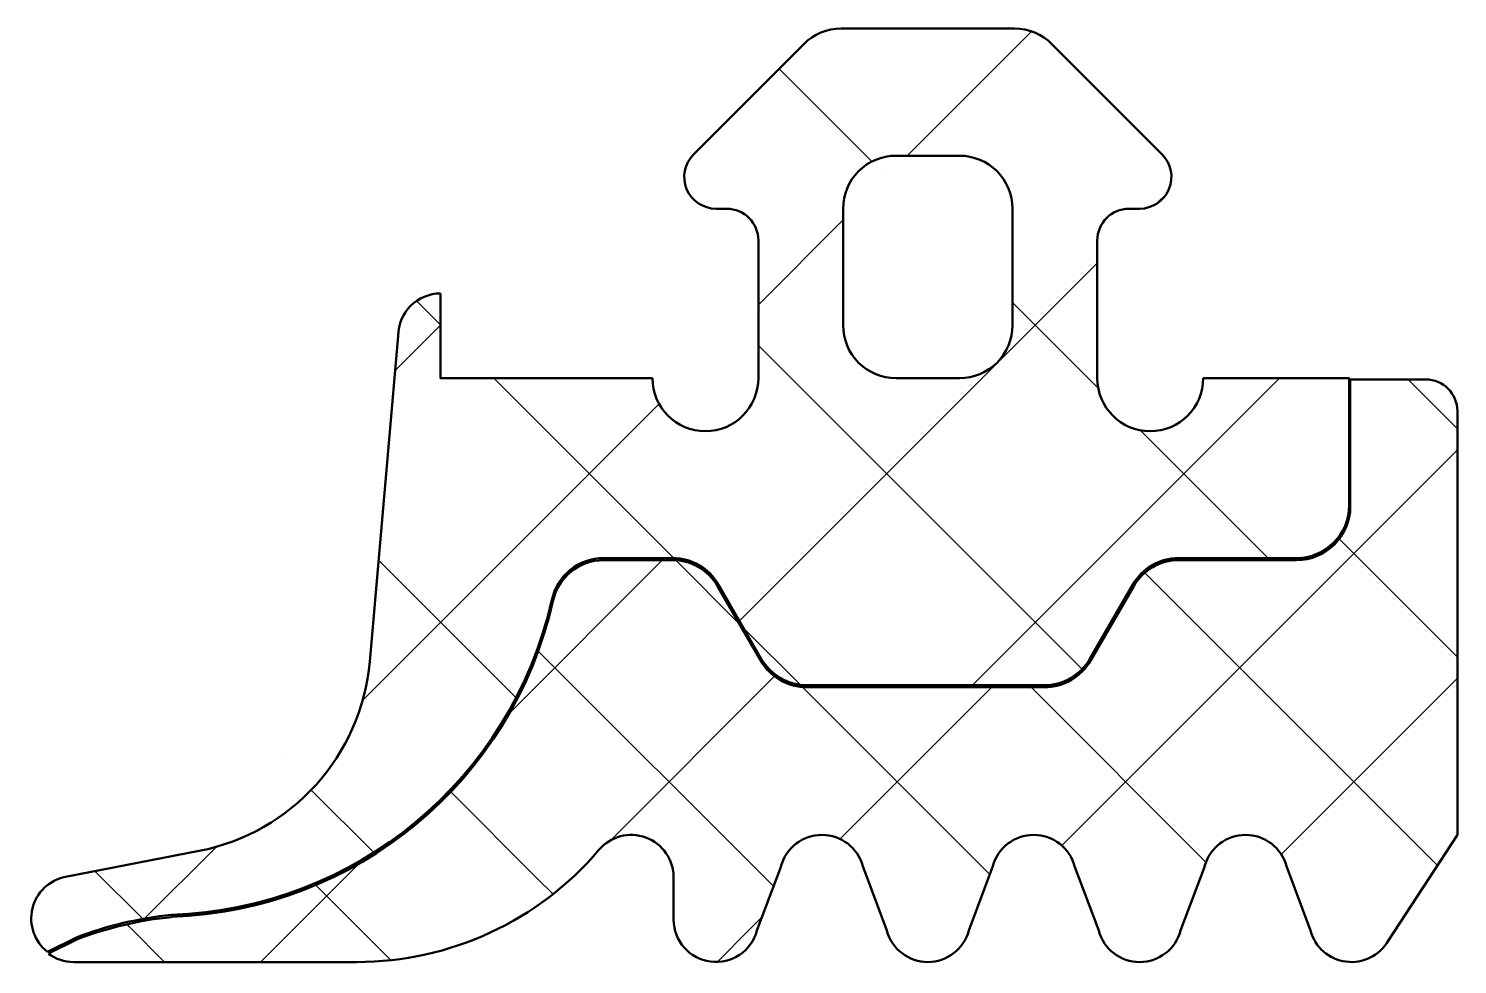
# Model space of a CAD drawing. Extents: x -3.9 to 9.6, y -6 to 2.8.
import ezdxf

# ---------------------------------------------------------------- set-up
doc = ezdxf.new("R2010")
doc.units = 0
for name, color, linetype, lineweight in [('0S-Alu contour', 7, 'Continuous', 50), ('0S-EPDM contour', 22, 'Continuous', 50), ('0S-EPDM hatch', 25, 'Continuous', 25), ('0S-PT contour', 91, 'Continuous', 50), ('0S-PT hatch', 103, 'Continuous', 25)]:
    doc.layers.add(name, color=color, linetype=linetype, lineweight=lineweight)

# ---------------------------------------------------------------- blocks, each defined once
blk = doc.blocks.new('284321__823FD014_8C18_4DDF_A635_0FCF64B9684A_')
at = {"layer": '0S-EPDM hatch'}
h = blk.add_hatch(dxfattribs=at)
h.set_pattern_fill('ANSI37', color=256, scale=0.625, angle=90, style=0)
edge = h.paths.add_edge_path()
edge.add_line((3, 0.8), (3, -0.5))
edge.add_ellipse((2.5, -0.5), major_axis=(-0.5, 0), ratio=1, start_angle=0, end_angle=180, ccw=False)
edge.add_line((2, -0.5), (0, -0.5))
edge.add_line((0, -0.5), (0, 0.3))
edge.add_arc((0, -0.1), 0.4, 90.0001, 179.9994)
edge.add_line((-0.4, -0.1), (-0.669, -3.173))
edge.add_ellipse((-2.662, -2.999), major_axis=(-2, 0), ratio=1, start_angle=101.0025, end_angle=174.9918, ccw=False)
edge.add_line((-2.28, -4.962), (-3.541, -5.207))
edge.add_arc((-3.465, -5.6), 0.4, 101.0106, 232.0139)
edge.add_line((-3.711, -5.915), (-3.438, -5.778))
edge.add_ellipse((-2.206, -8.979), major_axis=(-3.429, 0), ratio=1, start_angle=275.6011, end_angle=291.0537, ccw=False)
edge.add_arc((-2.667, -1.757), 3.81, 271.8995, 347.3401)
edge.add_ellipse((1.539, -2.698), major_axis=(-0.5, 0), ratio=1, start_angle=270, end_angle=347.8734, ccw=False)
edge.add_line((1.539, -2.198), (2.191, -2.198))
edge.add_ellipse((2.191, -2.698), major_axis=(-0.5, 0), ratio=1, start_angle=210, end_angle=270, ccw=False)
edge.add_line((2.624, -2.448), (3.028, -3.148))
edge.add_arc((3.461, -2.898), 0.5, 210, 270)
edge.add_line((3.461, -3.398), (5.698, -3.398))
edge.add_arc((5.698, -2.898), 0.5, 270, 330)
edge.add_line((6.131, -3.148), (6.535, -2.448))
edge.add_ellipse((6.968, -2.698), major_axis=(-0.5, 0), ratio=1, start_angle=270, end_angle=330, ccw=False)
edge.add_line((6.968, -2.198), (8.079, -2.198))
edge.add_arc((8.079, -1.698), 0.5, 270, 360)
edge.add_line((8.579, -1.698), (8.579, -0.5))
edge.add_line((8.579, -0.5), (7.2, -0.5))
edge.add_ellipse((6.7, -0.5), major_axis=(-0.5, 0), ratio=1, start_angle=-0.0006, end_angle=179.9994, ccw=False)
edge.add_line((6.2, -0.5), (6.2, 0.8))
edge.add_ellipse((6.5, 0.8), major_axis=(-0.3, 0), ratio=1, start_angle=270, end_angle=360, ccw=False)
edge.add_line((6.5, 1.1), (6.6, 1.1))
edge.add_arc((6.6, 1.4), 0.3, 269.9999, 404.9427)
edge.add_line((6.812, 1.612), (5.772, 2.653))
edge.add_arc((5.418, 2.3), 0.5, 44.9723, 90)
edge.add_line((5.418, 2.8), (3.782, 2.8))
edge.add_arc((3.782, 2.3), 0.5, 90, 135.0202)
edge.add_line((3.428, 2.653), (2.388, 1.612))
edge.add_arc((2.6, 1.4), 0.3, 135.0369, 269.9945)
edge.add_line((2.6, 1.1), (2.7, 1.1))
edge.add_ellipse((2.7, 0.8), major_axis=(-0.3, 0), ratio=1, start_angle=180, end_angle=270, ccw=False)
edge = h.paths.add_edge_path()
edge.add_line((4.9, -0.5), (4.3, -0.5))
edge.add_ellipse((4.3, 0), major_axis=(-0.5, 0), ratio=1, start_angle=-0.0011, end_angle=90.0011, ccw=False)
edge.add_line((3.8, 0), (3.8, 1.1))
edge.add_ellipse((4.3, 1.1), major_axis=(-0.5, 0), ratio=1, start_angle=-90.0021, end_angle=0.0021, ccw=False)
edge.add_line((4.3, 1.6), (4.9, 1.6))
edge.add_ellipse((4.9, 1.1), major_axis=(-0.5, 0), ratio=1, start_angle=179.9979, end_angle=270.0021, ccw=False)
edge.add_line((5.4, 1.1), (5.4, 0))
edge.add_ellipse((4.9, 0), major_axis=(-0.5, 0), ratio=1, start_angle=89.9989, end_angle=180.0011, ccw=False)
at = {"layer": '0S-Alu contour', "color": 7}
for points in [[(4.3, 1.6), (4.9, 1.6)], [(3.8, 0), (3.8, 1.1)], [(5.4, 1.1), (5.4, 0)], [(4.9, -0.5), (4.3, -0.5)]]:
    blk.add_lwpolyline(points, dxfattribs=at)
at = {"layer": '0S-Alu contour', "color": 7, "extrusion": (0, 0, -1)}
for centre, start, end in [((-4.3, 1.1), 359.9979, 90.0021), ((-4.9, 1.1), 89.9979, 180.0021), ((-4.3, 0), 269.9989, 0.0011), ((-4.9, 0), 179.9989, 270.0011)]:
    blk.add_arc(centre, 0.5, start, end, dxfattribs=at)
at = {"layer": '0S-EPDM contour', "color": 7}
for points in [[(5.418, 2.8), (3.782, 2.8)], [(3.428, 2.653), (2.388, 1.612)], [(6.812, 1.612), (5.772, 2.653)], [(2.6, 1.1), (2.7, 1.1)], [(6.5, 1.1), (6.6, 1.1)], [(3, 0.8), (3, -0.5)], [(6.2, -0.5), (6.2, 0.8)], [(2, -0.5), (0, -0.5), (0, 0.3)], [(-0.4, -0.1), (-0.669, -3.173)], [(8.579, -1.698), (8.579, -0.5), (7.2, -0.5)], [(1.539, -2.198), (2.191, -2.198)], [(6.968, -2.198), (8.079, -2.198)], [(2.624, -2.448), (3.028, -3.148)], [(6.131, -3.148), (6.535, -2.448)], [(3.461, -3.398), (5.698, -3.398)], [(-2.28, -4.962), (-3.541, -5.207)], [(-3.711, -5.915), (-3.438, -5.778)]]:
    blk.add_lwpolyline(points, dxfattribs=at)
for centre, radius, start, end in [((3.782, 2.3), 0.5, 90, 135.0202), ((5.418, 2.3), 0.5, 44.9723, 90), ((2.6, 1.4), 0.3, 135.0369, 269.9945), ((6.6, 1.4), 0.3, 269.9999, 44.9427), ((0, -0.1), 0.4, 90.0001, 179.9994), ((8.079, -1.698), 0.5, 270, 0), ((-2.667, -1.757), 3.81, 271.8995, 347.3401), ((3.461, -2.898), 0.5, 210, 270), ((5.698, -2.898), 0.5, 270, 330), ((-3.465, -5.6), 0.4, 101.0106, 232.0139)]:
    blk.add_arc(centre, radius, start, end, dxfattribs=at)
at = {"layer": '0S-EPDM contour', "color": 7, "extrusion": (0, 0, -1)}
for centre, radius, start, end in [((-2.7, 0.8), 0.3, 90, 180), ((-6.5, 0.8), 0.3, 0, 90), ((-2.5, -0.5), 0.5, 180, 0), ((-6.7, -0.5), 0.5, 180.0006, 0.0006), ((-1.539, -2.698), 0.5, 12.1266, 90), ((-2.191, -2.698), 0.5, 90, 150), ((-6.968, -2.698), 0.5, 30, 90), ((2.662, -2.999), 2, 185.0082, 258.9975), ((2.206, -8.979), 3.429, 68.9463, 84.3989)]:
    blk.add_arc(centre, radius, start, end, dxfattribs=at)
blk = doc.blocks.new('284321__E61E8BF7_B63D_4282_8303_F286099DC8EA_')
at = {"layer": '0S-PT hatch'}
h = blk.add_hatch(dxfattribs=at)
h.set_pattern_fill('ANSI37', color=256, scale=0.48, angle=90, style=0)
edge = h.paths.add_edge_path()
edge.add_line((5.214, -5.107), (4.986, -5.714))
edge.add_ellipse((4.6, -5.611), major_axis=(-0.4, 0), ratio=1, start_angle=14.9996, end_angle=165.0004, ccw=False)
edge.add_line((4.214, -5.714), (3.986, -5.107))
edge.add_arc((3.6, -5.211), 0.4, 15.0002, 164.9998)
edge.add_line((3.214, -5.107), (2.986, -5.714))
edge.add_ellipse((2.6, -5.611), major_axis=(-0.4, 0), ratio=1, start_angle=-0.0002, end_angle=165.0003, ccw=False)
edge.add_line((2.2, -5.611), (2.2, -5.211))
edge.add_arc((1.8, -5.211), 0.4, 0, 139.6792)
edge.add_ellipse((-0.792, -3.011), major_axis=(-3, 0), ratio=1, start_angle=89.9987, end_angle=139.6802, ccw=False)
edge.add_line((-0.792, -6.011), (-3.464, -6.011))
edge.add_ellipse((-3.465, -5.611), major_axis=(-0.4, 0), ratio=1, start_angle=53.4591, end_angle=90.0809, ccw=False)
edge.add_line((-3.703, -5.932), (-3.434, -5.797))
edge.add_ellipse((-2.206, -8.989), major_axis=(-3.419, 0), ratio=1, start_angle=275.6065, end_angle=291.0455, ccw=False)
edge.add_arc((-2.667, -1.767), 3.82, 271.9043, 347.3408)
edge.add_ellipse((1.539, -2.708), major_axis=(-0.49, 0), ratio=1, start_angle=270, end_angle=347.8788, ccw=False)
edge.add_line((1.539, -2.218), (2.191, -2.218))
edge.add_ellipse((2.191, -2.708), major_axis=(-0.49, 0), ratio=1, start_angle=210, end_angle=270, ccw=False)
edge.add_line((2.615, -2.463), (3.019, -3.163))
edge.add_arc((3.461, -2.908), 0.51, 210, 270)
edge.add_line((3.461, -3.418), (5.698, -3.418))
edge.add_arc((5.698, -2.908), 0.51, 270, 330)
edge.add_line((6.14, -3.163), (6.544, -2.463))
edge.add_ellipse((6.968, -2.708), major_axis=(-0.49, 0), ratio=1, start_angle=270, end_angle=330, ccw=False)
edge.add_line((6.968, -2.218), (8.079, -2.218))
edge.add_arc((8.079, -1.708), 0.51, 270, 360)
edge.add_line((8.589, -1.708), (8.589, -0.511))
edge.add_line((8.589, -0.511), (9.3, -0.511))
edge.add_ellipse((9.3, -0.811), major_axis=(-0.3, 0), ratio=1, start_angle=180, end_angle=270, ccw=False)
edge.add_line((9.6, -0.811), (9.6, -4.81))
edge.add_line((9.6, -4.81), (8.946, -5.811))
edge.add_ellipse((8.6, -5.611), major_axis=(-0.4, 0), ratio=1, start_angle=14.9995, end_angle=150.0003, ccw=False)
edge.add_line((8.214, -5.714), (7.986, -5.107))
edge.add_arc((7.6, -5.211), 0.4, 15.0002, 164.9998)
edge.add_line((7.214, -5.107), (6.986, -5.714))
edge.add_ellipse((6.6, -5.611), major_axis=(-0.4, 0), ratio=1, start_angle=14.9996, end_angle=165.0004, ccw=False)
edge.add_line((6.214, -5.714), (5.986, -5.107))
edge.add_arc((5.6, -5.211), 0.4, 15.0002, 164.9998)
at = {"layer": '0S-PT contour', "color": 7}
for points in [[(8.589, -1.708), (8.589, -0.511), (9.3, -0.511)], [(9.6, -0.811), (9.6, -4.81), (8.946, -5.811)], [(1.539, -2.218), (2.191, -2.218)], [(6.968, -2.218), (8.079, -2.218)], [(2.615, -2.463), (3.019, -3.163)], [(6.14, -3.163), (6.544, -2.463)], [(3.461, -3.418), (5.698, -3.418)], [(3.214, -5.107), (2.986, -5.714)], [(4.214, -5.714), (3.986, -5.107)], [(5.214, -5.107), (4.986, -5.714)], [(6.214, -5.714), (5.986, -5.107)], [(7.214, -5.107), (6.986, -5.714)], [(8.214, -5.714), (7.986, -5.107)], [(2.2, -5.611), (2.2, -5.211)], [(-3.703, -5.932), (-3.434, -5.797)], [(-0.792, -6.011), (-3.464, -6.011)]]:
    blk.add_lwpolyline(points, dxfattribs=at)
at = {"layer": '0S-PT contour', "color": 7, "extrusion": (0, 0, -1)}
for centre, radius, start, end in [((-9.3, -0.811), 0.3, 90, 180), ((-1.539, -2.708), 0.49, 12.1212, 90), ((-2.191, -2.708), 0.49, 90, 150), ((-6.968, -2.708), 0.49, 30, 90), ((0.792, -3.011), 3, 220.3198, 270.0013), ((2.206, -8.989), 3.419, 68.9545, 84.3935), ((-2.6, -5.611), 0.4, 194.9997, 0.0002), ((-4.6, -5.611), 0.4, 194.9996, 345.0004), ((-6.6, -5.611), 0.4, 194.9996, 345.0004), ((-8.6, -5.611), 0.4, 209.9997, 345.0005), ((3.465, -5.611), 0.4, 269.9191, 306.5409)]:
    blk.add_arc(centre, radius, start, end, dxfattribs=at)
at = {"layer": '0S-PT contour', "color": 7}
for centre, radius, start, end in [((8.079, -1.708), 0.51, 270, 0), ((-2.667, -1.767), 3.82, 271.9043, 347.3408), ((3.461, -2.908), 0.51, 210, 270), ((5.698, -2.908), 0.51, 270, 330), ((1.8, -5.211), 0.4, 0, 139.6792), ((3.6, -5.211), 0.4, 15.0002, 164.9998), ((5.6, -5.211), 0.4, 15.0002, 164.9998), ((7.6, -5.211), 0.4, 15.0002, 164.9998)]:
    blk.add_arc(centre, radius, start, end, dxfattribs=at)
blk = doc.blocks.new('284321__428A6208_4631_474E_9ABB_7A5B03300FC0_')
at = {"layer": '0S-EPDM contour', "color": 7}
blk.add_blockref('284321__823FD014_8C18_4DDF_A635_0FCF64B9684A_', (0, 0), dxfattribs=at)
at = {"layer": '0S-PT contour', "color": 7}
blk.add_blockref('284321__E61E8BF7_B63D_4282_8303_F286099DC8EA_', (0, 0), dxfattribs=at)

msp = doc.modelspace()

# ---------------------------------------------------------------- block references
at = {"layer": '0S-Alu contour', "color": 7}
msp.add_blockref('284321__428A6208_4631_474E_9ABB_7A5B03300FC0_', (0, 0), dxfattribs=at)

doc.saveas('drawing.dxf')
